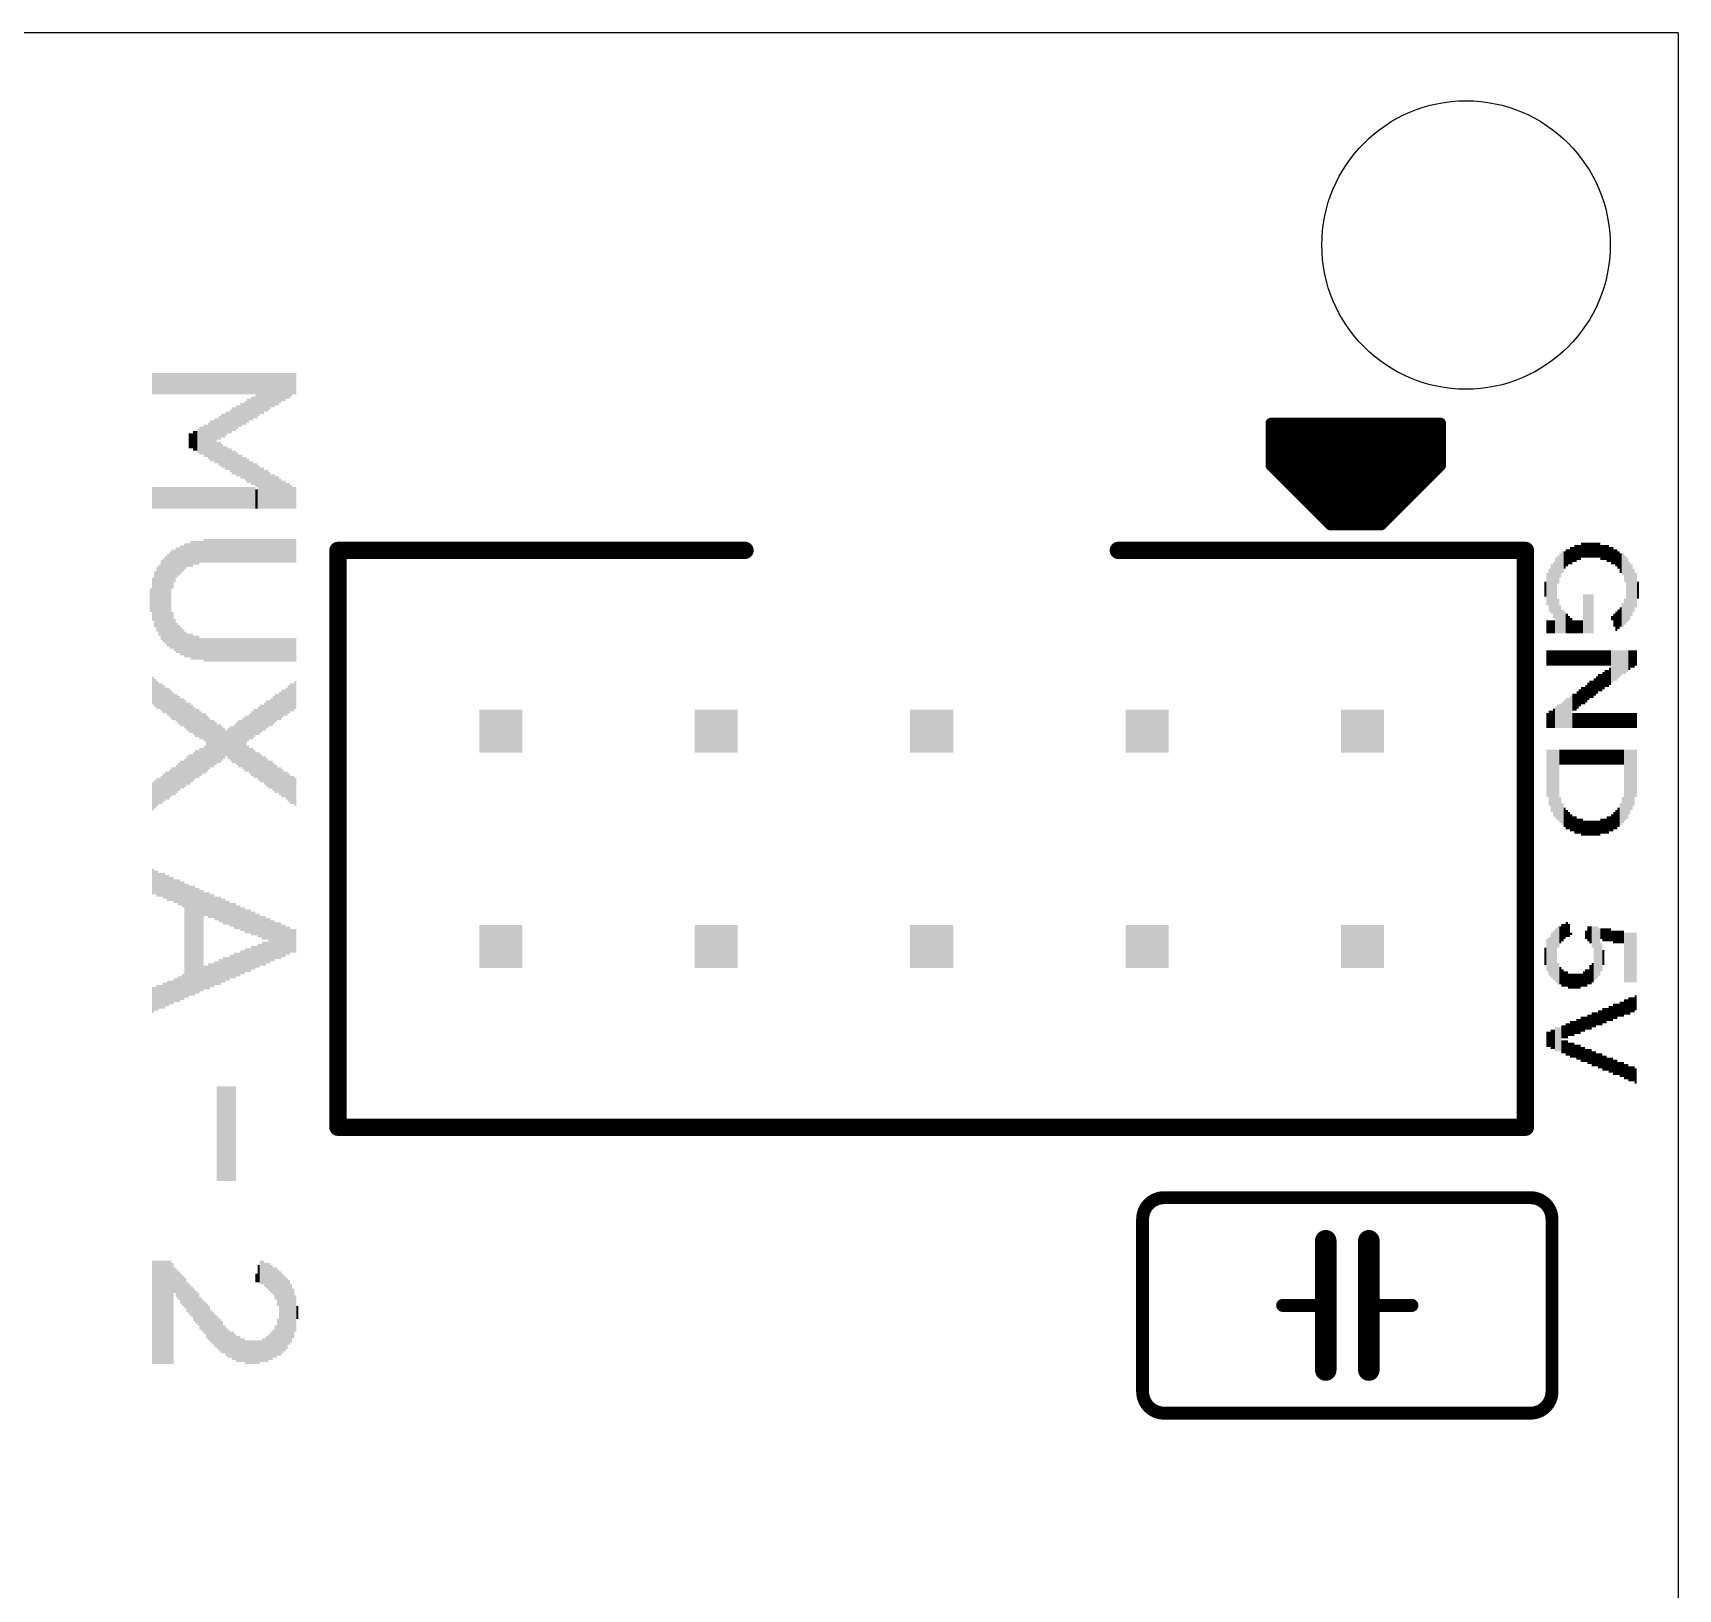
# Model space of a CAD drawing. Extents: x -5 to 130, y -14 to 61.
# Drawn here: x 110.6 to 130, y 41.66 to 60 of the extents above; entities that cross this region are included whole.
import ezdxf

# ---------------------------------------------------------------- set-up
doc = ezdxf.new("R2010")
doc.units = 0
for name, color, linetype in [('20', 178, 'CONTINUOUS'), ('21', 251, 'CONTINUOUS'), ('51', 251, 'CONTINUOUS')]:
    doc.layers.add(name, color=color, linetype=linetype)

# ---------------------------------------------------------------- blocks, each defined once
blk = doc.blocks.new('RECT')
blk.add_solid([(-0.5, -0.5), (0.5, -0.5), (-0.5, 0.5), (0.5, 0.5)])

msp = doc.modelspace()

# ---------------------------------------------------------------- linework, layer by layer
at = {"layer": '20'}
for q in [(-5, 60), (130, -0.2)]:
    msp.add_line((130, 60), q, dxfattribs=at)
msp.add_circle((127.5, 57.5), 1.7, dxfattribs=at)
at = {"layer": '21'}
for points, const_width in [([(125.2, 55.4318, 1), (125.2, 55.3683)], 0.0635), ([(125.2318, 55.4, 1), (125.1683, 55.4)], 0.0635), ([(125.2958, 55.4, 1), (125.2323, 55.4)], 0.0635), ([(125.4228, 55.4, 1), (125.3593, 55.4)], 0.0635), ([(125.5498, 55.4, 1), (125.4862, 55.4)], 0.0635), ([(125.6768, 55.4, 1), (125.6133, 55.4)], 0.0635), ([(125.8038, 55.4, 1), (125.7403, 55.4)], 0.0635), ([(125.9308, 55.4, 1), (125.8672, 55.4)], 0.0635), ([(126.0578, 55.4, 1), (125.9943, 55.4)], 0.0635), ([(126.1848, 55.4, 1), (126.1213, 55.4)], 0.0635), ([(126.3118, 55.4, 1), (126.2482, 55.4)], 0.0635), ([(126.4388, 55.4, 1), (126.3753, 55.4)], 0.0635), ([(126.5658, 55.4, 1), (126.5023, 55.4)], 0.0635), ([(126.6928, 55.4, 1), (126.6292, 55.4)], 0.0635), ([(126.8198, 55.4, 1), (126.7563, 55.4)], 0.0635), ([(126.9468, 55.4, 1), (126.8833, 55.4)], 0.0635), ([(127.0738, 55.4, 1), (127.0102, 55.4)], 0.0635), ([(127.2008, 55.4, 1), (127.1373, 55.4)], 0.0635), ([(127.2318, 55.4, 1), (127.1683, 55.4)], 0.0635), ([(127.2, 55.3683, 1), (127.2, 55.4318)], 0.0635), ([(125.2225, 54.9225, 1), (125.1775, 54.8775)], 0.0635), ([(125.1683, 54.9, 1), (125.2318, 54.9)], 0.0635), ([(127.1373, 54.869, 1), (127.2008, 54.869)], 0.0635), ([(127.1683, 54.9, 1), (127.2318, 54.9)], 0.0635), ([(127.2225, 54.8775, 1), (127.1775, 54.9225)], 0.0635), ([(125.2323, 54.836, 1), (125.2958, 54.836)], 0.0635), ([(125.3593, 54.709, 1), (125.4228, 54.709)], 0.0635), ([(127.0102, 54.742, 1), (127.0738, 54.742)], 0.0635), ([(125.4862, 54.582, 1), (125.5498, 54.582)], 0.0635), ([(126.7563, 54.488, 1), (126.8198, 54.488)], 0.0635), ([(126.8833, 54.615, 1), (126.9468, 54.615)], 0.0635), ([(125.6133, 54.455, 1), (125.6768, 54.455)], 0.0635), ([(125.7403, 54.328, 1), (125.8038, 54.328)], 0.0635), ([(126.6292, 54.361, 1), (126.6928, 54.361)], 0.0635), ([(125.8672, 54.201, 1), (125.9308, 54.201)], 0.0635), ([(125.9, 54.2318, 1), (125.9, 54.1683)], 0.0635), ([(125.8775, 54.1775, 1), (125.9225, 54.2225)], 0.0635), ([(125.9943, 54.2, 1), (126.0578, 54.2)], 0.0635), ([(126.1213, 54.2, 1), (126.1848, 54.2)], 0.0635), ([(126.2, 54.2318, 1), (126.2, 54.1683)], 0.0635), ([(126.2, 54.1683, 1), (126.2, 54.2318)], 0.0635), ([(126.2482, 54.2, 1), (126.3118, 54.2)], 0.0635), ([(126.3753, 54.2, 1), (126.4388, 54.2)], 0.0635), ([(126.4775, 54.2225, 1), (126.5225, 54.1775)], 0.0635), ([(126.5, 54.1683, 1), (126.5, 54.2318)], 0.0635), ([(126.5023, 54.234, 1), (126.5658, 54.234)], 0.0635), ([(114.2508, 53.9, 1), (114.1492, 53.9)], 0.1016), ([(114.2, 53.9508, 1), (114.2, 53.8492)], 0.1016), ([(119, 53.8492, 1), (119, 53.9508)], 0.1016), ([(123.4, 53.9508, 1), (123.4, 53.8492)], 0.1016), ([(128.2508, 53.9, 1), (128.1492, 53.9)], 0.1016), ([(128.2, 53.8492, 1), (128.2, 53.9508)], 0.1016), ([(114.2, 47.1508, 1), (114.2, 47.0492)], 0.1016), ([(114.1492, 47.1, 1), (114.2508, 47.1)], 0.1016), ([(128.1492, 47.1, 1), (128.2508, 47.1)], 0.1016), ([(128.2, 47.0492, 1), (128.2, 47.1508)], 0.1016), ([(123.941, 46.27, 0.4142), (123.687, 46.016)], 0.1524), ([(123.941, 46.3081, 1), (123.941, 46.2319)], 0.0762), ([(123.941, 46.2319, 1), (123.941, 46.3081)], 0.0762), ([(128.513, 46.016, 0.4142), (128.259, 46.27)], 0.1524), ([(128.259, 46.3081, 1), (128.259, 46.2319)], 0.0762), ([(128.259, 46.2319, 1), (128.259, 46.3081)], 0.0762), ([(123.7251, 46.016, 1), (123.6489, 46.016)], 0.0762), ([(123.6489, 46.016, 1), (123.7251, 46.016)], 0.0762), ([(128.5511, 46.016, 1), (128.4749, 46.016)], 0.0762), ([(128.4749, 46.016, 1), (128.5511, 46.016)], 0.0762), ([(125.9095, 45.762, 1), (125.7825, 45.762)], 0.127), ([(126.4175, 45.762, 1), (126.2905, 45.762)], 0.127), ([(125.719, 45.0381, 1), (125.719, 44.9619)], 0.0762), ([(125.9095, 45, 1), (125.7825, 45)], 0.127), ([(125.7825, 45, 1), (125.9095, 45)], 0.127), ([(125.846, 44.9619, 1), (125.846, 45.0381)], 0.0762), ([(126.4175, 45, 1), (126.2905, 45)], 0.127), ([(126.2905, 45, 1), (126.4175, 45)], 0.127), ([(126.354, 45.0381, 1), (126.354, 44.9619)], 0.0762), ([(126.481, 44.9619, 1), (126.481, 45.0381)], 0.0762), ([(125.7825, 44.238, 1), (125.9095, 44.238)], 0.127), ([(126.2905, 44.238, 1), (126.4175, 44.238)], 0.127), ([(123.687, 43.984, 0.4142), (123.941, 43.73)], 0.1524), ([(123.7251, 43.984, 1), (123.6489, 43.984)], 0.0762), ([(128.259, 43.73, 0.4142), (128.513, 43.984)], 0.1524), ([(128.5511, 43.984, 1), (128.4749, 43.984)], 0.0762), ([(123.6489, 43.984, 1), (123.7251, 43.984)], 0.0762), ([(128.4749, 43.984, 1), (128.5511, 43.984)], 0.0762), ([(123.941, 43.7681, 1), (123.941, 43.6919)], 0.0762), ([(123.941, 43.6919, 1), (123.941, 43.7681)], 0.0762), ([(128.259, 43.7681, 1), (128.259, 43.6919)], 0.0762), ([(128.259, 43.6919, 1), (128.259, 43.7681)], 0.0762)]:
    msp.add_lwpolyline(points, format="xyb", dxfattribs=dict(at, const_width=const_width))
for points, const_width in [([(127.2, 55.4), (125.2, 55.4)], 0.127), ([(125.2, 55.4), (125.2, 54.9)], 0.127), ([(125.264, 55.4), (125.264, 54.836)], 0.127), ([(125.391, 55.4), (125.391, 54.709)], 0.127), ([(125.518, 55.4), (125.518, 54.582)], 0.127), ([(125.645, 55.4), (125.645, 54.455)], 0.127), ([(125.772, 55.4), (125.772, 54.328)], 0.127), ([(125.899, 55.4), (125.899, 54.201)], 0.127), ([(126.026, 55.4), (126.026, 54.2)], 0.127), ([(126.153, 55.4), (126.153, 54.2)], 0.127), ([(126.28, 55.4), (126.28, 54.2)], 0.127), ([(126.407, 55.4), (126.407, 54.2)], 0.127), ([(126.534, 55.4), (126.534, 54.234)], 0.127), ([(126.661, 55.4), (126.661, 54.361)], 0.127), ([(126.788, 55.4), (126.788, 54.488)], 0.127), ([(126.915, 55.4), (126.915, 54.615)], 0.127), ([(127.042, 55.4), (127.042, 54.742)], 0.127), ([(127.169, 55.4), (127.169, 54.869)], 0.127), ([(127.2, 54.9), (127.2, 55.4)], 0.127), ([(125.2, 54.9), (125.9, 54.2)], 0.127), ([(126.5, 54.2), (127.2, 54.9)], 0.127), ([(125.9, 54.2), (126.2, 54.2)], 0.127), ([(126.2, 54.2), (126.5, 54.2)], 0.127), ([(114.2, 53.9), (114.2, 47.1)], 0.2032), ([(114.2, 53.9), (119, 53.9)], 0.2032), ([(128.2, 53.9), (123.4, 53.9)], 0.2032), ([(128.2, 53.9), (128.2, 47.1)], 0.2032), ([(128.2, 47.1), (114.2, 47.1)], 0.2032), ([(123.941, 46.27), (128.259, 46.27)], 0.1524), ([(123.687, 46.016), (123.687, 43.984)], 0.1524), ([(128.513, 46.016), (128.513, 43.984)], 0.1524), ([(125.846, 45.762), (125.846, 45)], 0.254), ([(126.354, 45), (126.354, 45.762)], 0.254), ([(125.846, 45), (125.719, 45)], 0.1524), ([(125.846, 45), (125.846, 44.238)], 0.254), ([(126.354, 45), (126.354, 44.238)], 0.254), ([(126.481, 45), (126.354, 45)], 0.1524), ([(128.259, 43.73), (123.941, 43.73)], 0.1524)]:
    msp.add_lwpolyline(points, dxfattribs=dict(at, const_width=const_width))
at = {"layer": '51', "const_width": 0.1524}
for points in [[(125.719, 45), (125.338, 45)], [(126.862, 45), (126.481, 45)]]:
    msp.add_lwpolyline(points, dxfattribs=at)
at = {"layer": '51', "const_width": 0.0762}
for points in [[(125.338, 45.0381, 1), (125.338, 44.9619)], [(125.719, 44.9619, 1), (125.719, 45.0381)], [(126.481, 45.0381, 1), (126.481, 44.9619)], [(126.862, 44.9619, 1), (126.862, 45.0381)]]:
    msp.add_lwpolyline(points, format="xyb", dxfattribs=at)

# ---------------------------------------------------------------- block references
at = {"layer": '21', "yscale": 0.0254, "rotation": 270}
for p, xscale in [((112.0208, 55.8647), 0.254), ((112.0462, 55.8647), 0.254), ((112.0716, 55.8647), 0.254), ((112.097, 55.8647), 0.254), ((112.1224, 55.8647), 0.254), ((112.1478, 55.8647), 0.254), ((112.1732, 55.8647), 0.254), ((112.1986, 55.8647), 0.254), ((112.224, 55.8647), 0.254), ((112.2494, 55.8647), 0.254), ((112.2748, 55.8647), 0.254), ((112.3002, 55.8647), 0.254), ((112.3256, 55.8647), 0.254), ((112.351, 55.8647), 0.254), ((112.3764, 55.8647), 0.254), ((112.4018, 55.8647), 0.254), ((112.4272, 55.8647), 0.254), ((112.4526, 55.8647), 0.254), ((112.478, 55.8647), 0.254), ((112.5034, 55.8647), 0.254), ((112.5288, 55.8647), 0.254), ((112.5542, 55.8647), 0.254), ((112.5796, 55.8647), 0.254), ((112.605, 55.8647), 0.254), ((112.6304, 55.8647), 0.254), ((112.6558, 55.8647), 0.254), ((112.6812, 55.8647), 0.254), ((112.7066, 55.8647), 0.254), ((112.732, 55.8647), 0.254), ((112.7574, 55.8647), 0.254), ((112.7828, 55.8647), 0.254), ((112.8082, 55.8647), 0.254), ((112.8336, 55.8647), 0.254), ((112.859, 55.8647), 0.254), ((112.8844, 55.8647), 0.254), ((112.9098, 55.8647), 0.254), ((112.9352, 55.8647), 0.254), ((112.9606, 55.8647), 0.254), ((112.986, 55.8647), 0.254), ((113.0114, 55.8647), 0.254), ((113.0368, 55.8647), 0.254), ((113.0622, 55.8647), 0.254), ((113.0876, 55.8647), 0.254), ((113.113, 55.8647), 0.254), ((113.1384, 55.8647), 0.254), ((113.1638, 55.8647), 0.254), ((113.1892, 55.8647), 0.254), ((113.2146, 55.8647), 0.254), ((113.24, 55.725), 0.5334), ((113.2654, 55.7377), 0.508), ((113.2908, 55.7504), 0.4826), ((113.3162, 55.7504), 0.4826), ((113.3416, 55.7631), 0.4572), ((113.367, 55.7631), 0.4572), ((113.3924, 55.7758), 0.4318), ((113.4178, 55.7885), 0.4064), ((113.4432, 55.7885), 0.4064), ((113.4686, 55.8012), 0.381), ((113.494, 55.8012), 0.381), ((113.5194, 55.8139), 0.3556), ((113.5448, 55.8266), 0.3302), ((113.5702, 55.8266), 0.3302), ((113.5956, 55.8393), 0.3048), ((113.621, 55.8393), 0.3048), ((113.6464, 55.852), 0.2794), ((113.6718, 55.8647), 0.254), ((113.6972, 55.8647), 0.254), ((113.1384, 55.5472), 0.2794), ((113.1638, 55.5599), 0.254), ((113.1892, 55.5726), 0.2794), ((113.2146, 55.5853), 0.254), ((112.8082, 55.344), 0.2794), ((112.8336, 55.3694), 0.2794), ((112.859, 55.3694), 0.2794), ((112.8844, 55.3948), 0.2794), ((112.9098, 55.4075), 0.254), ((112.9352, 55.4202), 0.2794), ((112.9606, 55.4456), 0.2794), ((112.986, 55.4456), 0.2794), ((113.0114, 55.471), 0.2794), ((113.0368, 55.4837), 0.254), ((113.0622, 55.4964), 0.2794), ((113.0876, 55.5091), 0.254), ((113.113, 55.5218), 0.2794), ((112.4526, 55.1916), 0.1778), ((112.478, 55.1916), 0.1778), ((112.5034, 55.1916), 0.2286), ((112.5288, 55.1916), 0.2286), ((112.5542, 55.1916), 0.2794), ((112.5796, 55.1916), 0.3302), ((112.605, 55.1916), 0.3302), ((112.6304, 55.1916), 0.381), ((112.6558, 55.1916), 0.381), ((112.6812, 55.1916), 0.4318), ((112.7066, 55.1916), 0.4826), ((112.732, 55.1916), 0.4826), ((112.7574, 55.1916), 0.5334), ((112.7828, 55.3313), 0.254), ((112.7828, 55.0519), 0.254), ((112.8082, 55.0392), 0.2794), ((112.8336, 55.0138), 0.2794), ((112.859, 55.0011), 0.254), ((112.8844, 54.9884), 0.2794), ((112.9098, 54.9757), 0.254), ((112.9352, 54.963), 0.2794), ((112.9606, 54.9376), 0.2794), ((112.986, 54.9376), 0.2794), ((113.0114, 54.9122), 0.2794), ((113.0368, 54.8995), 0.254), ((113.0622, 54.8868), 0.2794), ((113.0876, 54.8741), 0.254), ((113.113, 54.8614), 0.2794), ((113.1384, 54.836), 0.2794), ((113.1638, 54.8233), 0.254), ((113.1892, 54.8106), 0.2794), ((113.2146, 54.7979), 0.254), ((113.24, 54.7852), 0.2794), ((113.2654, 54.6455), 0.508), ((113.2908, 54.6328), 0.4826), ((113.3162, 54.6328), 0.4826), ((113.3416, 54.6201), 0.4572), ((113.367, 54.6201), 0.4572), ((113.3924, 54.6074), 0.4318), ((113.4178, 54.5947), 0.4064), ((113.4432, 54.5947), 0.4064), ((113.4686, 54.582), 0.381), ((113.494, 54.582), 0.381), ((113.5194, 54.5693), 0.3556), ((113.5448, 54.5566), 0.3302), ((113.5702, 54.5566), 0.3302), ((113.5956, 54.5439), 0.3048), ((113.621, 54.5439), 0.3048), ((112.0208, 54.5185), 0.254), ((112.0462, 54.5185), 0.254), ((112.0716, 54.5185), 0.254), ((112.097, 54.5185), 0.254), ((112.1224, 54.5185), 0.254), ((112.1478, 54.5185), 0.254), ((112.1732, 54.5185), 0.254), ((112.1986, 54.5185), 0.254), ((112.224, 54.5185), 0.254), ((112.2494, 54.5185), 0.254), ((112.2748, 54.5185), 0.254), ((112.3002, 54.5185), 0.254), ((112.3256, 54.5185), 0.254), ((112.351, 54.5185), 0.254), ((112.3764, 54.5185), 0.254), ((112.4018, 54.5185), 0.254), ((112.4272, 54.5185), 0.254), ((112.4526, 54.5185), 0.254), ((112.478, 54.5185), 0.254), ((112.5034, 54.5185), 0.254), ((112.5288, 54.5185), 0.254), ((112.5542, 54.5185), 0.254), ((112.5796, 54.5185), 0.254), ((112.605, 54.5185), 0.254), ((112.6304, 54.5185), 0.254), ((112.6558, 54.5185), 0.254), ((112.6812, 54.5185), 0.254), ((112.7066, 54.5185), 0.254), ((112.732, 54.5185), 0.254), ((112.7574, 54.5185), 0.254), ((112.7828, 54.5185), 0.254), ((112.8082, 54.5185), 0.254), ((112.8336, 54.5185), 0.254), ((112.859, 54.5185), 0.254), ((112.8844, 54.5185), 0.254), ((112.9098, 54.5185), 0.254), ((112.9352, 54.5185), 0.254), ((112.9606, 54.5185), 0.254), ((112.986, 54.5185), 0.254), ((113.0114, 54.5185), 0.254), ((113.0368, 54.5185), 0.254), ((113.0622, 54.5185), 0.254), ((113.0876, 54.5185), 0.254), ((113.113, 54.5185), 0.254), ((113.1384, 54.5185), 0.254), ((113.1638, 54.5185), 0.254), ((113.1892, 54.5185), 0.254), ((113.2146, 54.5185), 0.254), ((113.24, 54.5058), 0.2286), ((113.6464, 54.5312), 0.2794), ((113.6718, 54.5185), 0.254), ((113.6972, 54.5185), 0.254), ((112.3002, 53.7565), 0.3556), ((112.3256, 53.7692), 0.3302), ((112.351, 53.7946), 0.3302), ((112.3764, 53.8073), 0.3048), ((112.4018, 53.8327), 0.3048), ((112.4272, 53.8454), 0.2794), ((112.4526, 53.8454), 0.2794), ((112.478, 53.8581), 0.3048), ((112.5034, 53.8708), 0.2794), ((112.5288, 53.8708), 0.2794), ((112.5542, 53.8708), 0.2794), ((112.5796, 53.8835), 0.254), ((112.605, 53.8835), 0.254), ((112.6304, 53.8962), 0.2794), ((112.6558, 53.8962), 0.2794), ((112.6812, 53.8962), 0.2794), ((112.7066, 53.8962), 0.2794), ((112.732, 53.8962), 0.2794), ((112.7574, 53.8962), 0.2794), ((112.7828, 53.8962), 0.2794), ((112.8082, 53.8962), 0.2794), ((112.8336, 53.8962), 0.2794), ((112.859, 53.8962), 0.2794), ((112.8844, 53.8962), 0.2794), ((112.9098, 53.8962), 0.2794), ((112.9352, 53.8962), 0.2794), ((112.9606, 53.8962), 0.2794), ((112.986, 53.8962), 0.2794), ((113.0114, 53.8962), 0.2794), ((113.0368, 53.8962), 0.2794), ((113.0622, 53.8962), 0.2794), ((113.0876, 53.8962), 0.2794), ((113.113, 53.8962), 0.2794), ((113.1384, 53.8962), 0.2794), ((113.1638, 53.8962), 0.2794), ((113.1892, 53.8962), 0.2794), ((113.2146, 53.8962), 0.2794), ((113.24, 53.8962), 0.2794), ((113.2654, 53.8962), 0.2794), ((113.2908, 53.8962), 0.2794), ((113.3162, 53.8962), 0.2794), ((113.3416, 53.8962), 0.2794), ((113.367, 53.8962), 0.2794), ((113.3924, 53.8962), 0.2794), ((113.4178, 53.8962), 0.2794), ((113.4432, 53.8962), 0.2794), ((113.4686, 53.8962), 0.2794), ((113.494, 53.8962), 0.2794), ((113.5194, 53.8962), 0.2794), ((113.5448, 53.8962), 0.2794), ((113.5702, 53.8962), 0.2794), ((113.5956, 53.8962), 0.2794), ((113.621, 53.8962), 0.2794), ((113.6464, 53.8962), 0.2794), ((113.6718, 53.8962), 0.2794), ((113.6972, 53.8962), 0.2794), ((128.7394, 53.8381), 0.2032), ((128.7648, 53.8508), 0.1778), ((128.7902, 53.8635), 0.2032), ((128.8156, 53.8762), 0.1778), ((128.841, 53.8762), 0.1778), ((128.8664, 53.9016), 0.1778), ((128.8918, 53.9016), 0.1778), ((128.9172, 53.9016), 0.1778), ((128.9426, 53.9016), 0.1778), ((128.968, 53.9016), 0.1778), ((128.9934, 53.9016), 0.1778), ((129.0188, 53.9016), 0.1778), ((129.0442, 53.9016), 0.1778), ((129.0696, 53.9016), 0.1778), ((129.095, 53.8762), 0.1778), ((129.1204, 53.8762), 0.1778), ((129.1458, 53.8762), 0.1778), ((129.1712, 53.8635), 0.2032), ((129.1966, 53.8508), 0.1778), ((129.222, 53.8381), 0.2032), ((112.097, 53.312), 0.8382), ((112.1224, 53.312), 0.9398), ((112.1478, 53.312), 0.9906), ((112.1732, 53.312), 1.0414), ((112.1986, 53.312), 1.0922), ((112.224, 53.312), 1.143), ((112.2494, 53.6803), 0.4572), ((112.2748, 53.7184), 0.381), ((128.5108, 53.4444), 0.5842), ((128.5362, 53.4317), 0.6604), ((128.5616, 53.3682), 0.889), ((128.587, 53.673), 0.3302), ((128.6124, 53.7238), 0.2794), ((128.6378, 53.7619), 0.254), ((128.6632, 53.7873), 0.2032), ((128.6886, 53.8127), 0.2032), ((128.714, 53.8254), 0.1778), ((129.2474, 53.8254), 0.1778), ((129.2728, 53.8127), 0.2032), ((129.2982, 53.7873), 0.2032), ((129.3236, 53.7492), 0.2286), ((129.349, 53.7365), 0.254), ((129.3744, 53.6857), 0.3048), ((129.3998, 53.4317), 0.762), ((129.4252, 53.419), 0.6858), ((129.4506, 53.4317), 0.6096), ((112.0208, 53.3247), 0.508), ((112.0462, 53.3247), 0.6604), ((112.0716, 53.3247), 0.762), ((128.4346, 53.4444), 0.1778), ((128.46, 53.4444), 0.381), ((128.4854, 53.4317), 0.508), ((129.476, 53.4317), 0.508), ((129.5014, 53.4317), 0.4064), ((129.5268, 53.4317), 0.2032), ((111.9954, 53.312), 0.2794), ((128.8918, 53.1523), 0.4572), ((128.9172, 53.1523), 0.4572), ((128.9426, 53.1523), 0.4572), ((128.968, 53.1523), 0.4572), ((128.9934, 53.1523), 0.4572), ((112.2494, 52.9564), 0.4318), ((128.587, 53.1269), 0.4064), ((128.6124, 53.0888), 0.3302), ((128.6378, 53.0634), 0.2794), ((128.6632, 53.0507), 0.254), ((128.6886, 53.038), 0.2286), ((129.2474, 53.0761), 0.1524), ((129.2728, 53.0634), 0.2286), ((129.2982, 53.0888), 0.2286), ((129.3236, 53.1142), 0.2286), ((129.349, 53.1396), 0.2794), ((129.3744, 53.1777), 0.3048), ((112.2748, 52.9056), 0.381), ((112.3002, 52.8675), 0.3556), ((112.3256, 52.8548), 0.3302), ((112.351, 52.8294), 0.3302), ((112.3764, 52.8167), 0.3048), ((128.46, 52.9999), 0.1524), ((128.4854, 52.9999), 0.1524), ((128.5108, 52.9999), 0.1524), ((128.5362, 52.9999), 0.1524), ((128.714, 53.0253), 0.2032), ((128.7394, 53.0126), 0.1778), ((128.7648, 52.9999), 0.1524), ((128.7902, 52.9999), 0.1524), ((128.8156, 52.9999), 0.1524), ((128.841, 52.9999), 0.1524), ((128.8664, 52.9999), 0.1524), ((129.222, 53.1015), 0.0508), ((112.4018, 52.7913), 0.3048), ((112.4272, 52.7786), 0.2794), ((112.4526, 52.7786), 0.2794), ((112.478, 52.7659), 0.3048), ((112.5034, 52.7532), 0.2794), ((112.5288, 52.7532), 0.2794), ((112.5542, 52.7532), 0.2794), ((112.5796, 52.7405), 0.254), ((112.605, 52.7405), 0.254), ((112.6304, 52.7278), 0.2794), ((112.6558, 52.7278), 0.2794), ((112.6812, 52.7278), 0.2794), ((112.7066, 52.7278), 0.2794), ((112.732, 52.7278), 0.2794), ((112.7574, 52.7278), 0.2794), ((112.7828, 52.7278), 0.2794), ((112.8082, 52.7278), 0.2794), ((112.8336, 52.7278), 0.2794), ((112.859, 52.7278), 0.2794), ((112.8844, 52.7278), 0.2794), ((112.9098, 52.7278), 0.2794), ((112.9352, 52.7278), 0.2794), ((112.9606, 52.7278), 0.2794), ((112.986, 52.7278), 0.2794), ((113.0114, 52.7278), 0.2794), ((113.0368, 52.7278), 0.2794), ((113.0622, 52.7278), 0.2794), ((113.0876, 52.7278), 0.2794), ((113.113, 52.7278), 0.2794), ((113.1384, 52.7278), 0.2794), ((113.1638, 52.7278), 0.2794), ((113.1892, 52.7278), 0.2794), ((113.2146, 52.7278), 0.2794), ((113.24, 52.7278), 0.2794), ((113.2654, 52.7278), 0.2794), ((113.2908, 52.7278), 0.2794), ((113.3162, 52.7278), 0.2794), ((113.3416, 52.7278), 0.2794), ((113.367, 52.7278), 0.2794), ((113.3924, 52.7278), 0.2794), ((113.4178, 52.7278), 0.2794), ((113.4432, 52.7278), 0.2794), ((113.4686, 52.7278), 0.2794), ((113.494, 52.7278), 0.2794), ((113.5194, 52.7278), 0.2794), ((113.5448, 52.7278), 0.2794), ((113.5702, 52.7278), 0.2794), ((113.5956, 52.7278), 0.2794), ((113.621, 52.7278), 0.2794), ((113.6464, 52.7278), 0.2794), ((113.6718, 52.7278), 0.2794), ((113.6972, 52.7278), 0.2794), ((128.46, 52.6316), 0.1778), ((128.4854, 52.6316), 0.1778), ((128.5108, 52.6316), 0.1778), ((128.5362, 52.6316), 0.1778), ((128.5616, 52.6316), 0.1778), ((128.587, 52.6316), 0.1778), ((128.6124, 52.6316), 0.1778), ((128.6378, 52.6316), 0.1778), ((128.6632, 52.6316), 0.1778), ((128.6886, 52.6316), 0.1778), ((128.714, 52.6316), 0.1778), ((128.7394, 52.6316), 0.1778), ((128.7648, 52.6316), 0.1778), ((128.7902, 52.6316), 0.1778), ((128.8156, 52.6316), 0.1778), ((128.841, 52.6316), 0.1778), ((128.8664, 52.6316), 0.1778), ((128.8918, 52.6316), 0.1778), ((128.9172, 52.6316), 0.1778), ((128.9426, 52.6316), 0.1778), ((128.968, 52.6316), 0.1778), ((128.9934, 52.6316), 0.1778), ((129.0188, 52.6316), 0.1778), ((129.0442, 52.6316), 0.1778), ((129.0696, 52.6316), 0.1778), ((129.095, 52.6316), 0.1778), ((129.1204, 52.6316), 0.1778), ((129.1458, 52.6316), 0.1778), ((129.1712, 52.6316), 0.1778), ((129.1966, 52.6316), 0.1778), ((129.222, 52.53), 0.381), ((129.2474, 52.5427), 0.3556), ((129.2728, 52.5427), 0.3556), ((129.2982, 52.5554), 0.3302), ((129.3236, 52.5681), 0.3048), ((129.349, 52.5808), 0.2794), ((129.3744, 52.5808), 0.2794), ((129.3998, 52.5935), 0.254), ((129.4252, 52.6062), 0.2286), ((129.4506, 52.6189), 0.2032), ((129.476, 52.6189), 0.2032), ((129.5014, 52.6316), 0.1778), ((112.0208, 52.2452), 0.3302), ((112.0462, 52.2198), 0.3302), ((129.0188, 52.2887), 0.2032), ((129.0442, 52.3141), 0.2032), ((129.0696, 52.3395), 0.2032), ((129.095, 52.3395), 0.2032), ((129.1204, 52.3649), 0.2032), ((129.1458, 52.3903), 0.2032), ((129.1712, 52.3903), 0.2032), ((129.1966, 52.4157), 0.2032), ((112.0716, 52.1944), 0.3302), ((112.097, 52.1817), 0.3048), ((112.1224, 52.169), 0.3302), ((112.1478, 52.1436), 0.3302), ((112.1732, 52.1309), 0.3048), ((112.1986, 52.1182), 0.3302), ((112.224, 52.0928), 0.3302), ((112.2494, 52.0674), 0.3302), ((112.2748, 52.0547), 0.3048), ((112.3002, 52.042), 0.3302), ((112.3256, 52.0166), 0.3302), ((113.4432, 52.0166), 0.3302), ((113.4686, 52.042), 0.3302), ((113.494, 52.0547), 0.3048), ((113.5194, 52.0674), 0.3302), ((113.5448, 52.0928), 0.3302), ((113.5702, 52.1055), 0.3048), ((113.5956, 52.1182), 0.3302), ((113.621, 52.1436), 0.3302), ((113.6464, 52.169), 0.3302), ((113.6718, 52.169), 0.3302), ((113.6972, 52.1944), 0.3302), ((128.7394, 51.9966), 0.381), ((128.7648, 52.1109), 0.2032), ((128.7902, 52.1109), 0.2032), ((128.8156, 52.1363), 0.2032), ((128.841, 52.1617), 0.2032), ((128.8664, 52.1871), 0.2032), ((128.8918, 52.1871), 0.2032), ((128.9172, 52.2125), 0.2032), ((128.9426, 52.2379), 0.2032), ((128.968, 52.2633), 0.2032), ((128.9934, 52.2633), 0.2032), ((112.351, 51.9912), 0.3302), ((112.3764, 51.9912), 0.3302), ((112.4018, 51.9658), 0.3302), ((112.4272, 51.9404), 0.3302), ((112.4526, 51.9277), 0.3556), ((112.478, 51.915), 0.3302), ((112.5034, 51.8896), 0.3302), ((112.5288, 51.8642), 0.3302), ((112.5542, 51.8642), 0.3302), ((112.5796, 51.8388), 0.3302), ((113.1892, 51.8388), 0.3302), ((113.2146, 51.8642), 0.3302), ((113.24, 51.8769), 0.3048), ((113.2654, 51.8896), 0.3302), ((113.2908, 51.915), 0.3302), ((113.3162, 51.9277), 0.3048), ((113.3416, 51.9404), 0.3302), ((113.367, 51.9658), 0.3302), ((113.3924, 51.9785), 0.3048), ((113.4178, 51.9912), 0.3302), ((128.46, 51.895), 0.1778), ((128.4854, 51.9077), 0.2032), ((128.5108, 51.9077), 0.2032), ((128.5362, 51.9204), 0.2286), ((128.5616, 51.9331), 0.254), ((128.587, 51.9458), 0.2794), ((128.6124, 51.9458), 0.2794), ((128.6378, 51.9585), 0.3048), ((128.6632, 51.9712), 0.3302), ((128.6886, 51.9839), 0.3556), ((128.714, 51.9839), 0.3556), ((128.7648, 51.895), 0.1778), ((128.7902, 51.895), 0.1778), ((128.8156, 51.895), 0.1778), ((128.841, 51.895), 0.1778), ((128.8664, 51.895), 0.1778), ((128.8918, 51.895), 0.1778), ((128.9172, 51.895), 0.1778), ((128.9426, 51.895), 0.1778), ((128.968, 51.895), 0.1778), ((128.9934, 51.895), 0.1778), ((129.0188, 51.895), 0.1778), ((129.0442, 51.895), 0.1778), ((129.0696, 51.895), 0.1778), ((129.095, 51.895), 0.1778), ((129.1204, 51.895), 0.1778), ((129.1458, 51.895), 0.1778), ((129.1712, 51.895), 0.1778), ((129.1966, 51.895), 0.1778), ((129.222, 51.895), 0.1778), ((129.2474, 51.895), 0.1778), ((129.2728, 51.895), 0.1778), ((129.2982, 51.895), 0.1778), ((129.3236, 51.895), 0.1778), ((129.349, 51.895), 0.1778), ((129.3744, 51.895), 0.1778), ((129.3998, 51.895), 0.1778), ((129.4252, 51.895), 0.1778), ((129.4506, 51.895), 0.1778), ((129.476, 51.895), 0.1778), ((129.5014, 51.895), 0.1778), ((112.605, 51.8261), 0.3048), ((112.6304, 51.8134), 0.3302), ((112.6558, 51.6229), 0.6604), ((112.6812, 51.6229), 0.6096), ((112.7066, 51.6229), 0.5588), ((112.732, 51.6229), 0.5588), ((112.7574, 51.6229), 0.508), ((112.7828, 51.6229), 0.4572), ((112.8082, 51.6229), 0.4572), ((112.8336, 51.6229), 0.4064), ((112.859, 51.6229), 0.3556), ((112.9098, 51.6229), 0.3556), ((112.9352, 51.6229), 0.4064), ((112.9606, 51.6102), 0.4318), ((112.986, 51.6229), 0.4572), ((113.0114, 51.6229), 0.508), ((113.0368, 51.6229), 0.5588), ((113.0622, 51.6229), 0.5588), ((113.0876, 51.6229), 0.6096), ((113.113, 51.6229), 0.6604), ((113.1384, 51.8007), 0.3048), ((113.1638, 51.8261), 0.3048), ((112.6304, 51.4324), 0.3302), ((112.8844, 51.6229), 0.3048), ((113.1384, 51.4451), 0.3048), ((112.351, 51.2546), 0.3302), ((112.3764, 51.2546), 0.3302), ((112.4018, 51.28), 0.3302), ((112.4272, 51.3054), 0.3302), ((112.4526, 51.3181), 0.3556), ((112.478, 51.3308), 0.3302), ((112.5034, 51.3562), 0.3302), ((112.5288, 51.3816), 0.3302), ((112.5542, 51.3816), 0.3302), ((112.5796, 51.407), 0.3302), ((112.605, 51.4197), 0.3048), ((113.1638, 51.4197), 0.3048), ((113.1892, 51.407), 0.3302), ((113.2146, 51.3816), 0.3302), ((113.24, 51.3689), 0.3048), ((113.2654, 51.3562), 0.3302), ((113.2908, 51.3308), 0.3302), ((113.3162, 51.3181), 0.3048), ((113.3416, 51.3054), 0.3302), ((113.367, 51.28), 0.3302), ((113.3924, 51.2546), 0.3302), ((113.4178, 51.2546), 0.3302), ((128.46, 51.2727), 0.5588), ((128.4854, 51.2219), 0.6604), ((128.5108, 51.1838), 0.7366), ((128.5362, 51.1584), 0.7874), ((128.5616, 51.1457), 0.8128), ((128.587, 51.133), 0.8382), ((128.6124, 51.4632), 0.1778), ((128.6378, 51.4632), 0.1778), ((128.6632, 51.4632), 0.1778), ((128.6886, 51.4632), 0.1778), ((128.714, 51.4632), 0.1778), ((128.7394, 51.4632), 0.1778), ((128.7648, 51.4632), 0.1778), ((128.7902, 51.4632), 0.1778), ((128.8156, 51.4632), 0.1778), ((128.841, 51.4632), 0.1778), ((128.8664, 51.4632), 0.1778), ((128.8918, 51.4632), 0.1778), ((128.9172, 51.4632), 0.1778), ((128.9426, 51.4632), 0.1778), ((128.968, 51.4632), 0.1778), ((128.9934, 51.4632), 0.1778), ((129.0188, 51.4632), 0.1778), ((129.0442, 51.4632), 0.1778), ((129.0696, 51.4632), 0.1778), ((129.095, 51.4632), 0.1778), ((129.1204, 51.4632), 0.1778), ((129.1458, 51.4632), 0.1778), ((129.1712, 51.4632), 0.1778), ((129.1966, 51.4632), 0.1778), ((129.222, 51.4632), 0.1778), ((129.2474, 51.4632), 0.1778), ((129.2728, 51.4632), 0.1778), ((129.2982, 51.4632), 0.1778), ((129.3236, 51.4632), 0.1778), ((129.349, 51.4632), 0.1778), ((129.3744, 51.133), 0.8382), ((129.3998, 51.1457), 0.8128), ((129.4252, 51.1711), 0.762), ((129.4506, 51.1965), 0.7112), ((129.476, 51.2219), 0.6604), ((129.5014, 51.2727), 0.5588), ((112.0716, 51.0514), 0.3302), ((112.097, 51.0641), 0.3048), ((112.1224, 51.0768), 0.3302), ((112.1478, 51.1022), 0.3302), ((112.1732, 51.1276), 0.3302), ((112.1986, 51.1276), 0.3302), ((112.224, 51.153), 0.3302), ((112.2494, 51.1784), 0.3302), ((112.2748, 51.1784), 0.3302), ((112.3002, 51.2038), 0.3302), ((112.3256, 51.2292), 0.3302), ((113.4432, 51.2292), 0.3302), ((113.4686, 51.2038), 0.3302), ((113.494, 51.1911), 0.3048), ((113.5194, 51.1784), 0.3302), ((113.5448, 51.153), 0.3302), ((113.5702, 51.1403), 0.3048), ((113.5956, 51.1276), 0.3302), ((113.621, 51.1022), 0.3302), ((113.6464, 51.0768), 0.3302), ((113.6718, 51.0768), 0.3302), ((113.6972, 51.0514), 0.3302), ((112.0208, 51.0006), 0.3302), ((112.0462, 51.026), 0.3302), ((128.6124, 50.8409), 0.3048), ((128.6378, 50.7901), 0.254), ((128.6632, 50.752), 0.2286), ((128.6886, 50.7266), 0.2286), ((129.2728, 50.7266), 0.2286), ((129.2982, 50.752), 0.2286), ((129.3236, 50.7901), 0.254), ((129.349, 50.8409), 0.3048), ((128.714, 50.7139), 0.2032), ((128.7394, 50.6885), 0.2032), ((128.7648, 50.6758), 0.1778), ((128.7902, 50.6631), 0.2032), ((128.8156, 50.6504), 0.1778), ((128.841, 50.6504), 0.1778), ((128.8664, 50.6377), 0.2032), ((128.8918, 50.625), 0.1778), ((128.9172, 50.625), 0.1778), ((128.9426, 50.625), 0.1778), ((128.968, 50.625), 0.1778), ((128.9934, 50.625), 0.1778), ((129.0188, 50.625), 0.1778), ((129.0442, 50.625), 0.1778), ((129.0696, 50.625), 0.1778), ((129.095, 50.6504), 0.1778), ((129.1204, 50.6504), 0.1778), ((129.1458, 50.6504), 0.1778), ((129.1712, 50.6631), 0.2032), ((129.1966, 50.6758), 0.1778), ((129.222, 50.6885), 0.2032), ((129.2474, 50.7139), 0.2032), ((112.0208, 49.9973), 0.3048), ((112.0462, 49.9846), 0.2794), ((112.0716, 49.9719), 0.3048), ((112.097, 49.9592), 0.2794), ((112.1224, 49.9592), 0.2794), ((112.1478, 49.9465), 0.3048), ((112.1732, 49.9338), 0.2794), ((112.1986, 49.9211), 0.3048), ((112.224, 49.9084), 0.2794), ((112.2494, 49.9084), 0.2794), ((112.2748, 49.883), 0.2794), ((112.3002, 49.883), 0.2794), ((112.3256, 49.8703), 0.3048), ((112.351, 49.8576), 0.2794), ((112.3764, 49.8449), 0.3048), ((112.4018, 49.2988), 1.3462), ((112.4272, 49.2988), 1.3462), ((112.4526, 49.2988), 1.2954), ((112.478, 49.2988), 1.2954), ((112.5034, 49.2988), 1.2954), ((112.5288, 49.2988), 1.2446), ((112.5542, 49.2988), 1.2446), ((112.5796, 49.2988), 1.1938), ((112.605, 49.2988), 1.1938), ((112.6304, 49.7306), 0.2794), ((112.6558, 49.7306), 0.2794), ((112.6812, 49.7179), 0.3048), ((112.7066, 49.7052), 0.2794), ((112.732, 49.7052), 0.2794), ((112.7574, 49.6798), 0.2794), ((112.7828, 49.6798), 0.2794), ((112.8082, 49.6671), 0.3048), ((112.8336, 49.6544), 0.2794), ((112.859, 49.6417), 0.3048), ((112.8844, 49.629), 0.2794), ((112.9098, 49.629), 0.2794), ((112.9352, 49.6036), 0.2794), ((112.9606, 49.6036), 0.2794), ((112.986, 49.5909), 0.3048), ((113.0114, 49.5782), 0.2794), ((113.0368, 49.5782), 0.2794), ((113.0622, 49.5528), 0.2794), ((113.0876, 49.5528), 0.2794), ((113.113, 49.5274), 0.2794), ((113.1384, 49.5274), 0.2794), ((113.1638, 49.5274), 0.2794), ((113.1892, 49.502), 0.2794), ((113.2146, 49.502), 0.2794), ((113.24, 49.4893), 0.254), ((113.2654, 49.4766), 0.2794), ((113.2908, 49.4639), 0.254), ((113.3162, 49.4512), 0.2794), ((113.3416, 49.4512), 0.2794), ((113.367, 49.4385), 0.254), ((113.3924, 49.2988), 0.5334), ((113.4178, 49.2988), 0.4826), ((113.4432, 49.2988), 0.4826), ((113.4686, 49.2988), 0.4318), ((113.494, 49.2988), 0.4318), ((113.5194, 49.2988), 0.4318), ((113.5448, 49.2988), 0.381), ((113.5702, 49.2988), 0.381), ((113.5956, 49.2988), 0.3302), ((113.621, 49.2988), 0.3302), ((128.5862, 49.3429), 0.254), ((128.6116, 49.3683), 0.2032), ((128.637, 49.3937), 0.2032), ((128.6624, 49.4064), 0.1778), ((128.6878, 49.4318), 0.1778), ((128.7132, 49.4191), 0.1524), ((128.9418, 49.381), 0.1778), ((128.9672, 49.3683), 0.2032), ((128.9926, 49.3429), 0.254), ((129.018, 49.1524), 0.635), ((129.0434, 49.1651), 0.6096), ((113.3162, 49.1464), 0.2794), ((113.3416, 49.1464), 0.2794), ((113.367, 49.1591), 0.254), ((113.6464, 49.2988), 0.2794), ((113.6718, 49.2988), 0.2794), ((113.6972, 49.2988), 0.2794), ((128.4592, 49.127), 0.381), ((128.4846, 49.1143), 0.4572), ((128.51, 49.127), 0.5334), ((128.5354, 49.127), 0.5842), ((128.5608, 49.127), 0.635), ((128.7386, 49.381), 0.0254), ((128.9164, 49.3683), 0.1016), ((129.0688, 49.1651), 0.5588), ((129.0942, 49.381), 0.127), ((129.0942, 49.1016), 0.3302), ((129.1196, 49.3683), 0.1524), ((129.145, 49.3683), 0.1524), ((129.1704, 49.3683), 0.1524), ((129.1958, 49.3683), 0.1524), ((129.2212, 49.3556), 0.127), ((129.2466, 49.3429), 0.1524), ((129.272, 49.3429), 0.1524), ((129.2974, 49.3429), 0.1524), ((129.3228, 49.3429), 0.1524), ((129.3482, 49.3429), 0.1524), ((129.3736, 49.1016), 0.5842), ((129.399, 49.1016), 0.5842), ((129.4244, 49.1016), 0.5842), ((129.4498, 49.1016), 0.5842), ((129.4752, 49.1016), 0.5842), ((129.5006, 49.1016), 0.5842), ((112.8082, 48.9305), 0.3048), ((112.8336, 48.9432), 0.2794), ((112.859, 48.9559), 0.3048), ((112.8844, 48.9686), 0.2794), ((112.9098, 48.9686), 0.2794), ((112.9352, 48.994), 0.2794), ((112.9606, 48.994), 0.2794), ((112.986, 49.0067), 0.3048), ((113.0114, 49.0194), 0.2794), ((113.0368, 49.0194), 0.2794), ((113.0622, 49.0448), 0.2794), ((113.0876, 49.0448), 0.2794), ((113.113, 49.0702), 0.2794), ((113.1384, 49.0702), 0.2794), ((113.1638, 49.0702), 0.2794), ((113.1892, 49.0956), 0.2794), ((113.2146, 49.0956), 0.2794), ((113.24, 49.1083), 0.254), ((113.2654, 49.121), 0.2794), ((113.2908, 49.1337), 0.254), ((128.4338, 49.1143), 0.2032), ((129.1196, 49.1016), 0.1778), ((112.3256, 48.7273), 0.3048), ((112.351, 48.74), 0.2794), ((112.3764, 48.7527), 0.3048), ((112.6304, 48.867), 0.2794), ((112.6558, 48.867), 0.2794), ((112.6812, 48.8797), 0.3048), ((112.7066, 48.8924), 0.2794), ((112.732, 48.8924), 0.2794), ((112.7574, 48.9178), 0.2794), ((112.7828, 48.9178), 0.2794), ((128.5862, 48.9111), 0.254), ((128.6116, 48.8857), 0.2032), ((128.637, 48.8603), 0.2032), ((128.6624, 48.8476), 0.1778), ((128.6878, 48.8476), 0.1778), ((128.7132, 48.8222), 0.1778), ((128.7386, 48.8222), 0.1778), ((128.764, 48.8222), 0.1778), ((128.7894, 48.8222), 0.1778), ((128.8148, 48.8222), 0.1778), ((128.8402, 48.8222), 0.1778), ((128.8656, 48.8349), 0.1524), ((128.891, 48.8476), 0.1778), ((128.9164, 48.8603), 0.2032), ((128.9418, 48.873), 0.1778), ((128.9672, 48.8984), 0.2286), ((128.9926, 48.9238), 0.2286), ((112.0208, 48.6003), 0.3048), ((112.0462, 48.613), 0.2794), ((112.0716, 48.6257), 0.3048), ((112.097, 48.6384), 0.2794), ((112.1224, 48.6384), 0.2794), ((112.1478, 48.6511), 0.3048), ((112.1732, 48.6638), 0.2794), ((112.1986, 48.6765), 0.3048), ((112.224, 48.6892), 0.2794), ((112.2494, 48.6892), 0.2794), ((112.2748, 48.7146), 0.2794), ((112.3002, 48.7146), 0.2794), ((129.1196, 48.4158), 0.1778), ((129.145, 48.4158), 0.1778), ((129.1704, 48.4285), 0.1524), ((129.1958, 48.4412), 0.1778), ((129.2212, 48.4412), 0.1778), ((129.2466, 48.4666), 0.1778), ((129.272, 48.4666), 0.1778), ((129.2974, 48.4793), 0.1524), ((129.3228, 48.492), 0.1778), ((129.3482, 48.492), 0.1778), ((129.3736, 48.5174), 0.1778), ((129.399, 48.5174), 0.1778), ((129.4244, 48.5301), 0.2032), ((129.4498, 48.5428), 0.1778), ((129.4752, 48.5428), 0.1778), ((129.5006, 48.5682), 0.1778), ((128.637, 48.2253), 0.1524), ((128.6624, 48.2253), 0.1524), ((128.6878, 48.238), 0.1778), ((128.7132, 48.2507), 0.1524), ((128.7386, 48.2634), 0.1778), ((128.764, 48.2634), 0.1778), ((128.7894, 48.2761), 0.1524), ((128.8148, 48.2888), 0.1778), ((128.8402, 48.2888), 0.1778), ((128.8656, 48.3142), 0.1778), ((128.891, 48.3142), 0.1778), ((128.9164, 48.3269), 0.1524), ((128.9418, 48.3396), 0.1778), ((128.9672, 48.3396), 0.1778), ((128.9926, 48.365), 0.1778), ((129.018, 48.365), 0.1778), ((129.0434, 48.3777), 0.1524), ((129.0688, 48.3904), 0.1778), ((129.0942, 48.3904), 0.1778), ((128.4592, 48.1364), 0.1778), ((128.4846, 48.1364), 0.1778), ((128.51, 48.1364), 0.2286), ((128.5354, 48.1364), 0.2286), ((128.5608, 48.1364), 0.2794), ((128.5862, 48.1364), 0.2794), ((128.6116, 48.1364), 0.2794), ((128.637, 48.0475), 0.1524), ((128.6624, 48.0475), 0.1524), ((128.6878, 48.0348), 0.1778), ((128.7132, 48.0221), 0.1524), ((128.7386, 48.0094), 0.1778), ((128.764, 48.0094), 0.1778), ((128.7894, 47.9967), 0.1524), ((128.8148, 47.984), 0.1778), ((128.8402, 47.984), 0.1778), ((128.8656, 47.9586), 0.1778), ((128.891, 47.9586), 0.1778), ((128.9164, 47.9459), 0.1524), ((128.9418, 47.9332), 0.1778), ((128.9672, 47.9332), 0.1778), ((128.9926, 47.9078), 0.1778), ((129.018, 47.9078), 0.1778), ((129.0434, 47.8951), 0.1524), ((129.0688, 47.8824), 0.1778), ((129.0942, 47.8824), 0.1778), ((129.1196, 47.857), 0.1778), ((129.145, 47.857), 0.1778), ((129.1704, 47.8443), 0.1524), ((129.1958, 47.8316), 0.1778), ((129.2212, 47.8316), 0.1778), ((129.2466, 47.8062), 0.1778), ((129.272, 47.8062), 0.1778), ((129.2974, 47.7935), 0.1524), ((129.3228, 47.7808), 0.1778), ((129.3482, 47.7808), 0.1778), ((129.3736, 47.7554), 0.1778), ((129.399, 47.7554), 0.1778), ((129.4244, 47.73), 0.1778), ((129.4498, 47.73), 0.1778), ((129.4752, 47.73), 0.1778), ((129.5006, 47.7046), 0.1778), ((112.7828, 47.0255), 1.1176), ((112.8082, 47.0255), 1.1176), ((112.8336, 47.0255), 1.1176), ((112.859, 47.0255), 1.1176), ((112.8844, 47.0255), 1.1176), ((112.9098, 47.0255), 1.1176), ((112.9352, 47.0255), 1.1176), ((112.9606, 47.0255), 1.1176), ((112.986, 47.0255), 1.1176), ((112.0208, 44.9173), 1.2192), ((112.0462, 44.9173), 1.2192), ((112.0716, 44.9173), 1.2192), ((112.097, 44.9173), 1.2192), ((112.1224, 44.9173), 1.2192), ((112.1478, 44.9173), 1.2192), ((112.1732, 44.9173), 1.2192), ((112.1986, 44.9173), 1.2192), ((112.224, 44.9173), 1.2192), ((112.2494, 44.9046), 1.1938), ((112.2748, 45.2983), 0.3048), ((112.3002, 45.2602), 0.3302), ((112.3256, 45.2348), 0.3302), ((113.2654, 45.3745), 0.2032), ((113.2908, 45.3872), 0.2794), ((113.3162, 45.3872), 0.2794), ((113.3416, 45.3618), 0.2794), ((113.367, 45.3491), 0.3048), ((113.3924, 45.3364), 0.3302), ((113.4178, 45.311), 0.3302), ((113.4432, 45.2856), 0.3302), ((113.4686, 45.2602), 0.381), ((113.494, 45.2094), 0.4318), ((113.5194, 44.9046), 0.9906), ((112.351, 45.1967), 0.3556), ((112.3764, 45.1713), 0.3556), ((112.4018, 45.1459), 0.3556), ((112.4272, 45.0951), 0.3556), ((112.4526, 45.0697), 0.3556), ((112.478, 45.0443), 0.3556), ((112.5034, 45.0062), 0.381), ((113.24, 45.3237), 0.1016), ((113.5448, 44.9046), 0.9398), ((113.5702, 44.9046), 0.889), ((113.5956, 44.9046), 0.8382), ((113.621, 44.9173), 0.762), ((113.6464, 44.9046), 0.6858), ((113.6718, 44.9046), 0.5842), ((112.5288, 44.9808), 0.381), ((112.5542, 44.9554), 0.381), ((112.5796, 44.9046), 0.381), ((112.605, 44.8792), 0.381), ((112.6304, 44.8538), 0.381), ((112.6558, 44.8157), 0.4064), ((113.6972, 44.9046), 0.4318), ((112.6812, 44.7903), 0.4064), ((112.7066, 44.7522), 0.381), ((112.732, 44.7268), 0.381), ((112.7574, 44.7014), 0.381), ((112.7828, 44.676), 0.381), ((112.8082, 44.6506), 0.381), ((112.8336, 44.6252), 0.381), ((113.494, 44.6252), 0.4318), ((113.7226, 44.9173), 0.1524), ((112.859, 44.5998), 0.3302), ((112.8844, 44.5744), 0.3302), ((112.9098, 44.549), 0.3302), ((112.9352, 44.5363), 0.3048), ((112.9606, 44.5236), 0.3302), ((112.986, 44.5109), 0.3048), ((113.0114, 44.4855), 0.3048), ((113.0368, 44.4855), 0.3048), ((113.0622, 44.4728), 0.2794), ((113.0876, 44.4728), 0.2794), ((113.3162, 44.4728), 0.2794), ((113.3416, 44.4728), 0.2794), ((113.367, 44.4855), 0.3048), ((113.3924, 44.5109), 0.3048), ((113.4178, 44.5236), 0.3302), ((113.4432, 44.549), 0.3302), ((113.4686, 44.5744), 0.381), ((113.113, 44.4474), 0.2794), ((113.1384, 44.4474), 0.2794), ((113.1638, 44.4474), 0.2794), ((113.1892, 44.4474), 0.2794), ((113.2146, 44.4474), 0.2794), ((113.24, 44.4474), 0.2794), ((113.2654, 44.4474), 0.2794), ((113.2908, 44.4601), 0.254)]:
    msp.add_blockref('RECT', p, dxfattribs=dict(at, xscale=xscale))
at = {"layer": '51', "xscale": 0.508, "yscale": 0.508, "rotation": 270}
for p in [(116.12, 51.77), (118.66, 51.77), (118.66, 51.77), (121.2, 51.77), (123.74, 51.77), (126.28, 51.77), (116.12, 49.23), (118.66, 49.23), (118.66, 49.23), (121.2, 49.23), (123.74, 49.23), (126.28, 49.23)]:
    msp.add_blockref('RECT', p, dxfattribs=at)

doc.saveas('drawing.dxf')
